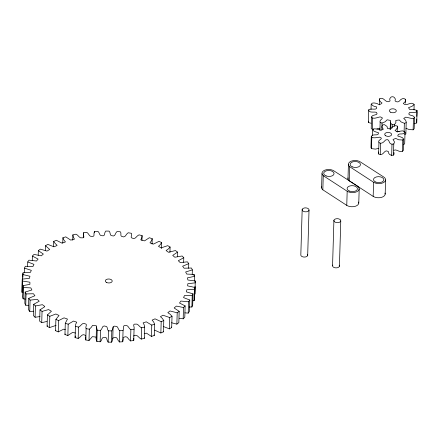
<?xml version="1.0" encoding="UTF-8"?>
<svg xmlns="http://www.w3.org/2000/svg" width="439" height="439" viewBox="0 0 439 439"><rect width="100%" height="100%" fill="white"/><g stroke="black" fill="none" stroke-linecap="round" stroke-linejoin="round"><path stroke-width="0.66" d="M123.288 338.485L122.728 341.756L119.446 341.97C116.763 339.77 118.064 336.06 113.257 337.865C112.06 338.573 112.883 341.158 111.473 342.19L108.153 342.151C105.876 339.512 108.131 336.274 102.924 337.635C101.563 338.277 101.766 340.911 100.163 341.767L96.871 341.482L96.19 339.237L96.432 325.793L92.497 325.414L91.339 327.285L89.337 329.195L89.002 340.499L85.781 339.973L85.781 336.675M141.967 240.276L142.104 235.617L139.02 234.854C135.849 236.177 135.514 240.325 131.42 237.768C130.52 236.862 132.375 234.662 131.404 233.29L128.188 232.763C125.236 234.558 125.828 238.498 121.351 236.237C120.275 235.419 121.554 232.972 120.313 231.776L117.021 231.496C114.387 233.773 115.967 237.356 111.056 235.469C109.821 234.722 110.485 232.132 109.031 231.106L105.717 231.073C103.527 233.789 106.051 236.906 100.729 235.48C99.318 234.788 99.379 232.171 97.743 231.287L94.462 231.507C92.843 234.552 96.196 237.17 90.538 236.27C88.947 235.633 88.453 233.071 86.642 232.324L83.448 232.785C82.543 235.748 86.428 238.426 80.661 237.828C78.883 237.258 77.895 234.816 75.92 234.19L72.874 234.887L73.346 237.148L74.421 239.079L74.114 239.332L70.717 240.106L65.757 236.851L62.909 237.779L63.891 239.996L65.389 241.84L65.142 242.114L61.965 243.135L56.335 240.276L53.734 241.412L55.199 243.546L57.097 245.269L56.916 245.56L54.008 246.817L47.807 244.391L45.497 245.719L49.7 249.467L46.989 251.086L40.322 249.138L38.341 250.631L43.34 254.049L41.304 255.827L34.006 254.422L32.393 256.063L38.1 259.087L36.492 261.013L28.974 260.168L27.75 261.924L33.946 264.355L32.92 266.544L25.303 266.264L24.496 268.103L31.328 270.364L30.412 272.41L23.058 272.614L22.68 274.507L29.934 276.241L29.495 278.348L22.285 279.111L22.005 292.33L22.888 292.517M22.005 292.33L22.285 279.111M22.422 283.155L22.68 274.507M22.921 277.272L23.042 273.283M22.34 281.02L29.89 282.2L29.934 284.335L22.993 285.635L22.652 296.94L23.141 298.844L25.248 299.074M23.141 298.844L23.476 287.534L22.993 285.635M24.359 272.762L24.496 268.103M23.476 287.534L30.845 287.896L31.877 289.965L25.16 292.078L24.825 303.382L25.736 305.242L28.469 305.324M25.736 305.242L26.071 293.938L25.16 292.078M27.613 266.577L27.75 261.924M26.071 293.938L33.424 293.74L34.911 295.721L28.765 298.333L28.431 309.643L29.748 311.421L33.649 311.229M29.748 311.421L30.082 300.117L28.765 298.333M32.256 260.717L32.393 256.063M30.082 300.117L37.299 299.371L39.208 301.231L33.737 304.293L33.402 315.597L35.104 317.276L40.026 316.546M35.104 317.276L35.438 305.972L33.737 304.293M38.204 255.289L38.341 250.631M35.438 305.972L42.391 304.682L44.701 306.389L44.762 306.702L39.993 309.857L39.653 321.161L41.716 322.698L46.929 321.441M41.716 322.698L42.051 311.394L39.993 309.857M45.36 250.378L45.497 245.719M56.071 325.381L49.47 327.604L47.088 326.226L47.423 314.922L51.423 311.262L48.619 309.588L42.051 311.394M49.47 327.604L49.805 316.299L47.423 314.922M53.574 246.734L53.734 241.412M65.323 329.618L63.704 329.157L58.233 331.9L55.566 330.71L55.901 319.405L59.024 315.46L55.879 314L49.805 316.299M58.233 331.9L58.568 320.596L55.901 319.405M62.755 243.102L62.909 237.779M75.497 333.053L72.633 332.378L67.853 335.522L64.956 334.54L65.29 323.236L67.474 319.065L64.039 317.852L58.568 320.596M67.853 335.522L68.188 324.218L73.511 321.068L76.732 322.177L75.766 324.086L75.448 325.798L75.08 337.64L78.169 338.409C81.336 337.086 81.67 332.932 85.764 335.495M72.715 240.21L72.874 234.887M78.169 338.409L78.504 327.104C81.67 325.776 82.005 321.628 86.099 324.191C86.999 325.096 85.15 327.291 86.115 328.668L85.781 339.973M83.311 237.439L83.448 232.785M94.418 232.835L94.462 231.507M96.871 341.482L97.206 330.177L96.459 326.896M100.163 341.767L100.498 330.463C103.138 328.185 101.557 324.602 106.463 326.49C107.703 327.236 107.034 329.821 108.488 330.847L108.153 342.151M111.473 342.19L111.808 330.885C113.997 328.169 111.473 325.047 116.79 326.473C118.201 327.17 118.14 329.788 119.781 330.666L119.446 341.97M112.774 339.001L113.081 326.885M122.728 341.756L123.063 330.452C124.676 327.406 121.323 324.783 126.981 325.683C128.572 326.325 129.071 328.882 130.882 329.634L134.071 329.173C134.982 326.21 131.091 323.532 136.864 324.13C138.636 324.701 139.624 327.137 141.605 327.768L144.645 327.066L144.173 324.805L143.098 322.879L146.264 321.836L151.762 325.101L154.61 324.174L153.634 321.957L152.135 320.119L155.016 318.84L161.19 321.683L163.785 320.541L162.32 318.412L160.427 316.689L162.984 315.202L169.717 317.562L172.022 316.234L170.096 314.22L167.835 312.65L170.025 310.977L177.202 312.82L179.178 311.322L174.234 308.068L174.272 307.755L176.489 306.093L183.513 307.53L185.126 305.89L179.507 303.025L180.852 301.066L188.55 301.791L189.769 300.035L183.573 297.604L184.457 295.551L192.222 295.688L193.028 293.85L186.361 291.897L186.767 289.784L194.461 289.339L194.839 287.446L187.634 285.877L187.821 283.715L195.234 282.848L195.185 280.933L187.925 280.022L187.365 277.903L194.532 276.323L194.043 274.419L186.679 274.057L185.648 271.993L192.359 269.875L191.448 268.02L184.095 268.213L182.613 266.232L188.759 263.619L187.437 261.836L180.226 262.588L178.311 260.728L183.787 257.66L182.081 255.986L174.854 257.238L172.719 255.416L177.532 252.101L175.468 250.559L168.389 252.255L166.107 250.537L168.28 249.012L170.102 247.036L167.714 245.659L161.113 247.881L158.468 246.334L160.268 244.655L161.618 242.553L158.956 241.357L153.48 244.1L150.242 243.008L149.979 242.729L151.378 240.918L152.234 238.723L149.331 237.735L144.552 240.879L141.111 240.04L140.787 239.782L141.759 237.872L142.104 235.617M133.78 338.211L133.736 340.477L130.548 340.938L130.882 329.634M133.736 340.477L134.071 329.173M144.645 327.066L144.31 338.37L141.27 339.073L141.605 327.768M152.075 244.046L152.234 238.723M154.61 324.174L154.276 335.478L151.428 336.406L151.762 325.101M161.442 248.534L161.618 242.553M154.682 330.144L160.855 332.987L161.19 321.683M160.855 332.987L163.451 331.846L163.785 320.541M169.942 252.354L170.102 247.036M163.418 326.534L169.383 328.866L169.717 317.562M169.383 328.866L171.687 327.538L172.022 316.234M177.394 256.755L177.532 252.101M171.583 322.758L176.868 324.125L177.202 312.82M179.178 311.322L178.843 322.627L176.868 324.125M183.645 262.313L183.787 257.66M179.342 318.27L183.178 318.835L183.513 307.53M185.126 305.89L184.792 317.194L183.178 318.835M188.616 268.273L188.759 263.619M184.896 312.864L188.216 313.095L188.55 301.791M189.769 300.035L189.434 311.339L188.216 313.095M192.222 274.529L192.359 269.875M189.154 307.02L191.881 306.998L192.222 295.688M193.028 293.85L192.688 305.154L191.881 306.998M194.005 275.747L194.043 274.419M194.395 280.976L194.532 276.323M193.215 300.748L194.126 300.644L194.461 289.339M194.839 287.446L194.504 298.75L194.126 300.644M195.026 286.255L194.9 294.152L195.234 282.848M195.141 282.261L195.185 280.933M302.175 209.513L300.83 254.73A3.463 1.992 1.7 0 0 304.688 257.062A3.463 1.992 1.7 0 0 307.459 254.384M307.684 255.41L309.023 210.193A3.463 1.992 1.7 0 0 304.293 207.982A3.463 1.992 1.7 0 0 303.475 211.389A3.463 1.992 1.7 0 0 309.023 210.193M321.578 187.854L322.001 173.723M358.614 202.033A6.92 3.989 1.7 0 1 355.063 206.368A6.92 3.989 1.7 0 1 346.766 205.364L322.835 189.813L323.252 175.682A6.92 3.989 1.7 0 1 324.871 170.145A6.92 3.989 1.7 0 1 334.523 171.27L357.379 186.037A6.92 3.989 1.7 0 1 356.962 191.667A6.92 3.989 1.7 0 1 347.183 191.234L323.252 175.682M332.57 265.54L333.914 220.323M339.424 266.221L340.768 221.004A3.463 1.992 1.7 0 0 336.038 218.792A3.463 1.992 1.7 0 0 335.22 222.2A3.463 1.992 1.7 0 0 340.768 221.004M346.766 205.364L347.183 191.234M347.984 178.865L348.407 164.735M385.019 193.045A6.92 3.989 1.7 0 1 381.469 197.38A6.92 3.989 1.7 0 1 373.172 196.376L349.241 180.824L349.658 166.694A6.92 3.989 1.7 0 1 351.277 161.162A6.92 3.989 1.7 0 1 360.924 162.287L383.785 177.049A6.92 3.989 1.7 0 1 383.368 182.679A6.92 3.989 1.7 0 1 373.589 182.245L349.658 166.694M358.773 203.07L359.195 188.94M370.982 123.255L368.343 122.448L368.645 109.904C370.829 107.61 377.54 111.215 376.673 106.929C370.159 106.062 369.451 101.206 377.238 103.588C378.72 105.064 380.909 104.515 382.012 102.989C380.536 102.161 379.219 100.723 379.494 98.89C383.785 95.998 385.442 103.769 389.612 101.233C390.847 100.882 388.943 99.11 390.079 98.309C390.869 96.081 394.107 96.229 394.919 98.358C396.093 99.126 394.31 100.948 395.55 101.294C397.992 102.693 399.194 101.491 400.494 99.79C404.835 96.278 407.71 100.888 403.287 103.379C406.311 107.215 411.156 100.619 414.153 104.564L413.993 109.887M371.026 109.432L371.185 104.109M368.645 109.904C368.683 113.306 374.412 111.528 376.399 112.318C379.318 115.808 372.14 114.003 371.542 116.993L371.207 128.303L372.31 129.384L373.419 129.401M378.659 148.338L375.499 149.112L371.471 148.634L370.955 147.586L371.29 136.282C372.941 133.264 378.632 136.677 378.594 132.858C377.6 132.188 370.911 131.294 373.518 128.803L377.595 129.028L381.112 130.295L383.346 129.181L381.837 127.173L382.429 124.994L384.317 124.599L387.022 126.421L387.555 128.572L390.787 128.945L392.4 126.887L395.731 125.587C399.759 125.922 395.983 129.939 395.04 130.476C397.525 133.604 401.356 129.373 404.506 131.475L405.021 132.523L404.687 143.827L403.715 144.475M371.471 148.634L371.806 137.33L371.29 136.282M372.31 129.384L372.645 118.08L371.542 116.993M372.431 135.711L372.607 129.725M373.172 196.376L373.589 182.245M379.318 104.85L379.494 98.863M393.97 152.503C395.462 157.14 387.681 155.51 388.51 151.696C384.251 148.678 384.334 154.978 380.245 154.528L378.61 153.968L378.945 142.664C377.019 139.503 384.553 139.075 379.73 137.177C377.244 137.281 374.423 138.494 371.806 137.33M379.916 130.399L380.152 122.421C378.627 119.32 385.76 118.365 380.223 116.889C377.853 117.208 375.334 118.7 372.684 118.08M380.245 154.528L380.58 143.224L378.945 142.664M381.831 129.708L382.029 123.063L385.201 121.768L387.149 119.798L390.573 120.467L390.101 129.28M385.179 194.087L385.601 179.957M390.353 129.275L390.49 124.616M392.065 128.051L392.164 124.725L390.776 123.2L390.315 121.971M391.659 155.51L391.994 144.206C387.884 143.915 390.397 138.428 385.804 139.876C384.366 141.001 383.121 143.344 380.58 143.224M394.271 126.081L394.31 124.747L395.879 122.69L395.824 120.39L399.314 119.99L401.109 121.938L404.357 123.293L406.196 122.695L406.179 121.751L405.482 120.028L403.71 118.409L405.817 117.158L411.826 118.497L413.467 118.514L414.509 117.449C413.812 114.425 406.492 116.165 409.494 112.521C411.497 112.186 417.171 113.635 417.017 110.414L413.395 109.437L409.636 109.487L408.522 107.67L411.903 106.392L414.153 104.564M393.459 155.252L393.794 143.948L394.518 142.027L393.053 139.47L395.715 138.422L398.716 139.783L402.793 140.008C405.4 137.511 398.716 136.622 397.723 135.947C397.679 132.128 403.37 135.547 405.021 132.523M397.191 132.128L397.366 126.141M393.893 150.242C396.647 148.777 399.309 152.756 402.459 151.312L402.793 140.008M402.459 151.312L403.37 150.385L403.704 139.081M404.099 131.941L404.357 123.293M405.422 103.132L405.543 99.137M404.632 134.4L405.861 133.999L406.196 122.695M405.982 128.353L409.192 129.554L413.132 129.818L413.467 118.514M414.509 117.449L414.175 128.753L413.132 129.818M414.12 123.71L416.682 122.969L416.759 119.062M416.836 116.401L417.017 110.414M416.715 122.958L417.05 111.654M75.08 337.64L75.321 335.961M96.125 338.2L96.097 337.097L92.399 336.636L89.002 340.499M64.956 334.54L65.104 334.008M378.67 151.993L378.61 153.968M55.566 330.71L55.841 330.199M47.088 326.226L47.472 325.738M123.101 337.514C127.958 335.05 127.31 338.859 130.548 340.938M368.343 121.197L368.343 122.448M376.909 129.066L379.889 128.193M144.212 333.613L146.467 333.157L151.428 336.406M133.505 336C137.412 333.492 138.252 337.86 141.27 339.073M397.092 131.442L399.15 131.426M391.994 144.206L393.794 143.948M119.781 330.666L123.063 330.452M392.164 124.725L394.31 124.747M108.488 330.847L111.808 330.885M97.206 330.177L100.498 330.463M86.115 328.668L89.337 329.195M75.42 326.336L78.504 327.104M380.152 122.421L382.029 123.063M65.29 323.236L68.188 324.218M171.276 327.05L171.687 327.538M163.154 331.33L163.451 331.846M154.094 334.946L154.276 335.478M144.25 337.832L144.31 338.37M339.204 265.194A3.463 1.992 1.7 0 1 335.978 267.878A3.463 1.992 1.7 0 1 332.811 265.046M322.835 189.813A6.92 3.989 1.7 0 1 321.644 186.811M349.241 180.824A6.92 3.989 1.7 0 1 348.05 177.822M326.106 175.946A5.191 2.991 1.7 0 0 334.074 173.707A5.191 2.991 1.7 0 0 326.484 170.776A5.191 2.991 1.7 0 0 326.106 175.946M349.499 191.108A5.191 2.991 1.7 0 0 357.467 188.863A5.191 2.991 1.7 0 0 349.883 185.933A5.191 2.991 1.7 0 0 349.499 191.108M352.512 166.957A5.191 2.991 1.7 0 0 360.474 164.718A5.191 2.991 1.7 0 0 352.89 161.788A5.191 2.991 1.7 0 0 352.512 166.957M375.905 182.119A5.191 2.991 1.7 0 0 383.873 179.88A5.191 2.991 1.7 0 0 376.289 176.95A5.191 2.991 1.7 0 0 375.905 182.119M106.337 282.354A3.463 1.992 1.7 0 0 112.11 281.542A3.463 1.992 1.7 0 0 107.835 279.039A3.463 1.992 1.7 0 0 106.337 282.354M390.441 112.164A3.463 1.992 1.7 0 0 396.203 111.33A3.463 1.992 1.7 0 0 391.895 108.845A3.463 1.992 1.7 0 0 390.441 112.164M385.749 135.788A3.463 1.992 1.7 0 0 391.511 134.954A3.463 1.992 1.7 0 0 387.209 132.468A3.463 1.992 1.7 0 0 385.749 135.788"/></g></svg>
